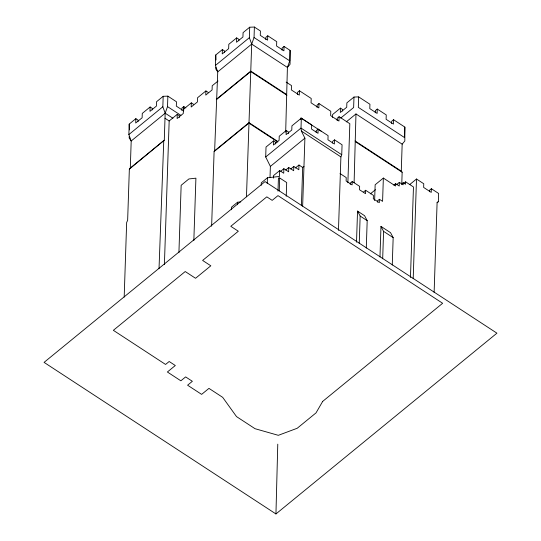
<?xml version="1.0" encoding="UTF-8"?>
<svg xmlns="http://www.w3.org/2000/svg" width="541" height="541" viewBox="0 0 541 541"><rect width="100%" height="100%" fill="white"/><g stroke="black" fill="none" stroke-linecap="round" stroke-linejoin="round"><path stroke-width="0.81" d="M275.944 513.95L496.929 333.175L265.056 181.6L44.071 362.375L275.944 513.95L277.776 444.161M124.187 297.11L126.655 222.513L127.649 220.255L129.346 169.144L130.3 168.001L131.192 140.991L128.859 134.567L129.204 124.099L135.852 118.662L138.05 120.102L138.002 121.556M129.225 136.373L129.171 137.982L131.192 140.991L165.174 113.197L167.521 106.611L167.866 96.142L163.186 96.298L156.545 101.735L156.396 106.09L149.979 111.345L150.121 106.99L152.325 108.43L152.278 109.877M129.441 129.928L129.204 124.099M135.852 118.662L135.71 123.017L142.127 117.769L142.269 113.414L150.121 106.99M129.346 169.144L164.281 140.207L165.174 113.197L162.841 106.766L163.186 96.298M159.02 268.613L163.754 140.998M164.403 264.59L169.164 120.974L177.259 114.354L179.463 115.794L179.402 117.458M177.259 114.354L177.123 118.526L183.277 113.488L183.419 109.316L191.318 102.851L193.522 104.291M181.803 110.317L181.877 108.139L183.798 106.563L185.874 107.916M178.915 252.715L181.154 185.286L188.883 178.956L195.91 178.172L193.834 240.677M183.798 106.563L183.656 110.919L176.319 106.124L176.461 101.769L167.866 96.142M191.318 102.851L191.183 107.023L197.411 101.931L197.546 97.759L205.905 90.922L208.109 92.355M205.905 90.922L205.769 95.088L212.079 89.928L212.214 85.755L218.016 81.015M211.626 226.212L214.101 151.575L214.628 150.783L217.746 71.872L215.413 65.447L215.758 54.979L222.385 49.556L224.589 50.996L224.542 52.443M215.778 67.253L215.724 68.863L217.746 71.872L251.693 44.098L254.04 37.518L254.385 27.05L249.705 27.206L243.078 32.629L242.936 36.984L236.518 42.239L236.66 37.877L238.858 39.317L238.811 40.771M216.015 60.004L215.758 54.979M222.385 49.556L222.243 53.911L228.66 48.656L228.809 44.301L236.66 37.877M231.332 209.739L231.413 207.25L237.546 202.233L240.759 201.881M237.465 204.741L237.546 202.233M246.466 196.829L251.693 44.098L249.36 37.674L249.705 27.206M265.759 39.54L265.827 37.363L267.754 35.787L276.728 41.657L276.586 46.012L283.924 50.807L284.066 46.452L290.098 50.394L290.064 64.278L287.406 67.442L285.682 132.085M261.222 185.313L261.303 182.804L267.437 177.786L279.474 176.467L279.67 170.577L283.727 173.228L283.876 168.684L288.637 171.795L288.779 167.521L293.668 170.713L293.81 166.459L298.815 169.732L298.97 165.019L302.683 167.44L301.411 205.702M267.754 35.787L267.612 40.149L260.275 35.348L260.417 30.993L254.385 27.05M270.02 177.299L270.378 166.405L265.699 156.964L266.023 147.037L273.543 140.883L275.748 142.324L275.694 143.987M267.247 183.582L267.437 177.786M273.543 140.883L273.408 145.035L279.088 140.389L279.23 136.237L286.243 130.496L288.448 131.936L288.394 133.593M273.455 178.124L273.536 175.595L279.67 170.577M282.071 50.205L282.138 48.027L284.066 46.452M277.993 191.101L278.426 178.05L279.677 177.962L286.689 182.547L286.23 196.268M279.244 190.878L279.677 177.962M286.243 130.496L286.108 134.648L291.788 129.996L291.93 125.85L301.33 118.154L311.711 124.937L311.575 129.089L318.013 133.302L318.155 129.15L328.083 135.642L327.947 139.794L334.392 144.007L334.527 139.855L342.068 144.785L341.736 154.712L340.904 156.897L338.463 230.385M251.693 44.098L287.406 67.442L289.753 60.863L290.098 50.394M297.442 94.519L297.509 92.342L299.437 90.766L311.203 98.455L311.061 102.817L318.845 107.902L318.987 103.547L330.781 111.257L330.639 115.612L338.97 121.062L339.112 116.7L349.831 123.706L347.877 182.73M299.437 90.766L299.295 95.121L291.349 89.928L291.491 85.573L286.142 82.076M300.796 119.608L300.85 117.924L321.51 131.422M301.33 118.154L301.006 128.082L301.378 131.057L304.901 138.165L302.642 206.135M316.992 107.301L317.067 105.123L318.987 103.547M316.174 132.389L316.228 130.726L318.155 129.15M332.505 117.444L332.6 114.536L340.451 108.119L342.656 109.553L342.609 111.006M332.546 143.088L332.6 141.431L334.527 139.855M337.117 120.454L337.192 118.276L339.112 116.7M340.451 108.119L340.309 112.474L346.727 107.219L346.876 102.864L353.983 97.049L358.663 96.893L369.936 104.264L369.794 108.619L377.131 113.414L377.273 109.059L386.247 114.929L386.105 119.284L393.442 124.078L393.584 119.723L404.857 127.094L404.824 140.978L402.166 144.143L401.273 171.152L402.152 172.234L401.767 183.96M350.257 184.447L350.304 183.088L352.232 181.512L359.637 186.354L359.522 189.749L365.527 193.671L365.635 190.276L373.412 195.362L373.304 198.757L379.302 202.679L379.417 199.284L382.582 201.36L383.359 178.063L395.518 186.016L395.599 183.649L399.224 186.023L399.346 182.351L403.113 184.812L403.18 182.73L405.534 184.271L405.615 181.837L413.466 186.97L410.463 277.472M353.983 97.049L353.638 107.517L340.708 118.094M352.232 181.512L352.117 184.907L346.112 180.985L346.226 177.59L340.032 173.539M354.105 182.77L355.971 113.941L402.166 144.143M358.663 96.893L358.318 107.361L404.512 137.563L404.857 127.094M356.512 242.199L357.54 211.098L364.58 215.697L367.19 220.654L366.284 248.055M359.244 243.45L360.157 216.048L357.54 211.098M375.271 112.812L375.346 110.635L377.273 109.059M374.629 200.542L375.15 184.772L383.359 178.063M377.442 202.219L377.49 200.86L379.417 199.284M379.965 256.982L380.979 226.415L390.555 232.677L393.165 237.627L392.259 265.029M382.683 258.774L383.589 231.372L380.979 226.415M391.589 123.476L391.657 121.299L393.584 119.723M413.196 278.71L416.502 179.01L423.765 183.757L423.644 187.423L431.245 192.393L431.366 188.728L438.636 193.475L438.366 201.644L437.06 202.713M429.392 191.771L429.446 190.304L431.366 188.728M434.125 292.39L437.101 202.591L438.366 201.644M128.859 134.567L162.841 106.766M215.413 65.447L249.36 37.674M130.3 168.001L164.281 140.207M216.853 98.881L250.801 71.108L286.514 94.452M216.326 99.672L250.706 71.554L286.906 95.216M214.628 150.783L249.009 122.665L277.553 141.323M214.101 151.575L248.907 123.105L277.837 142.019M265.699 156.964L301.006 128.082L341.736 154.712M270.378 166.405L304.901 138.165M280.806 171.193L283.876 168.684M285.709 170.03L288.779 167.521M346.274 121.874L355.971 113.941M290.74 168.968L293.81 166.459M295.291 168.028L298.97 165.019M302.683 167.44L303.961 166.391M363.714 191.852L365.635 190.276M370.342 193.874L375.468 189.688M393.841 185.083L395.599 183.649M396.418 184.751L399.346 182.351M401.422 184.17L403.18 182.73M403.275 183.751L405.615 181.837M409.625 184.637L416.502 179.01M254.04 37.518L289.753 60.863M355.079 140.951L401.273 171.152M355.471 141.715L402.152 172.234M301.378 131.057L340.904 156.897M360.157 216.048L367.19 220.654M383.589 231.372L393.165 237.627M167.521 106.611L180.897 115.361M165.174 113.197L172.924 118.256M165.012 118.256L169.164 120.974M322.693 401.388L316.012 412.891L297.212 428.262L278.317 435.322L255.034 428.702L236.518 416.597L222.682 397.344L208.961 388.377L201.624 394.382L187.592 385.206L192.359 381.304L185.637 376.908L180.863 380.81L167.385 371.998L175.311 365.513L169.177 361.496L165.566 364.458L113.353 330.321L185.225 271.535L195.551 278.284L210.821 265.8L202.625 260.437L238.324 231.237L230.784 226.314L266.808 196.843L272.184 200.359L277.973 195.626L442.646 303.271L322.693 401.388"/></g></svg>
